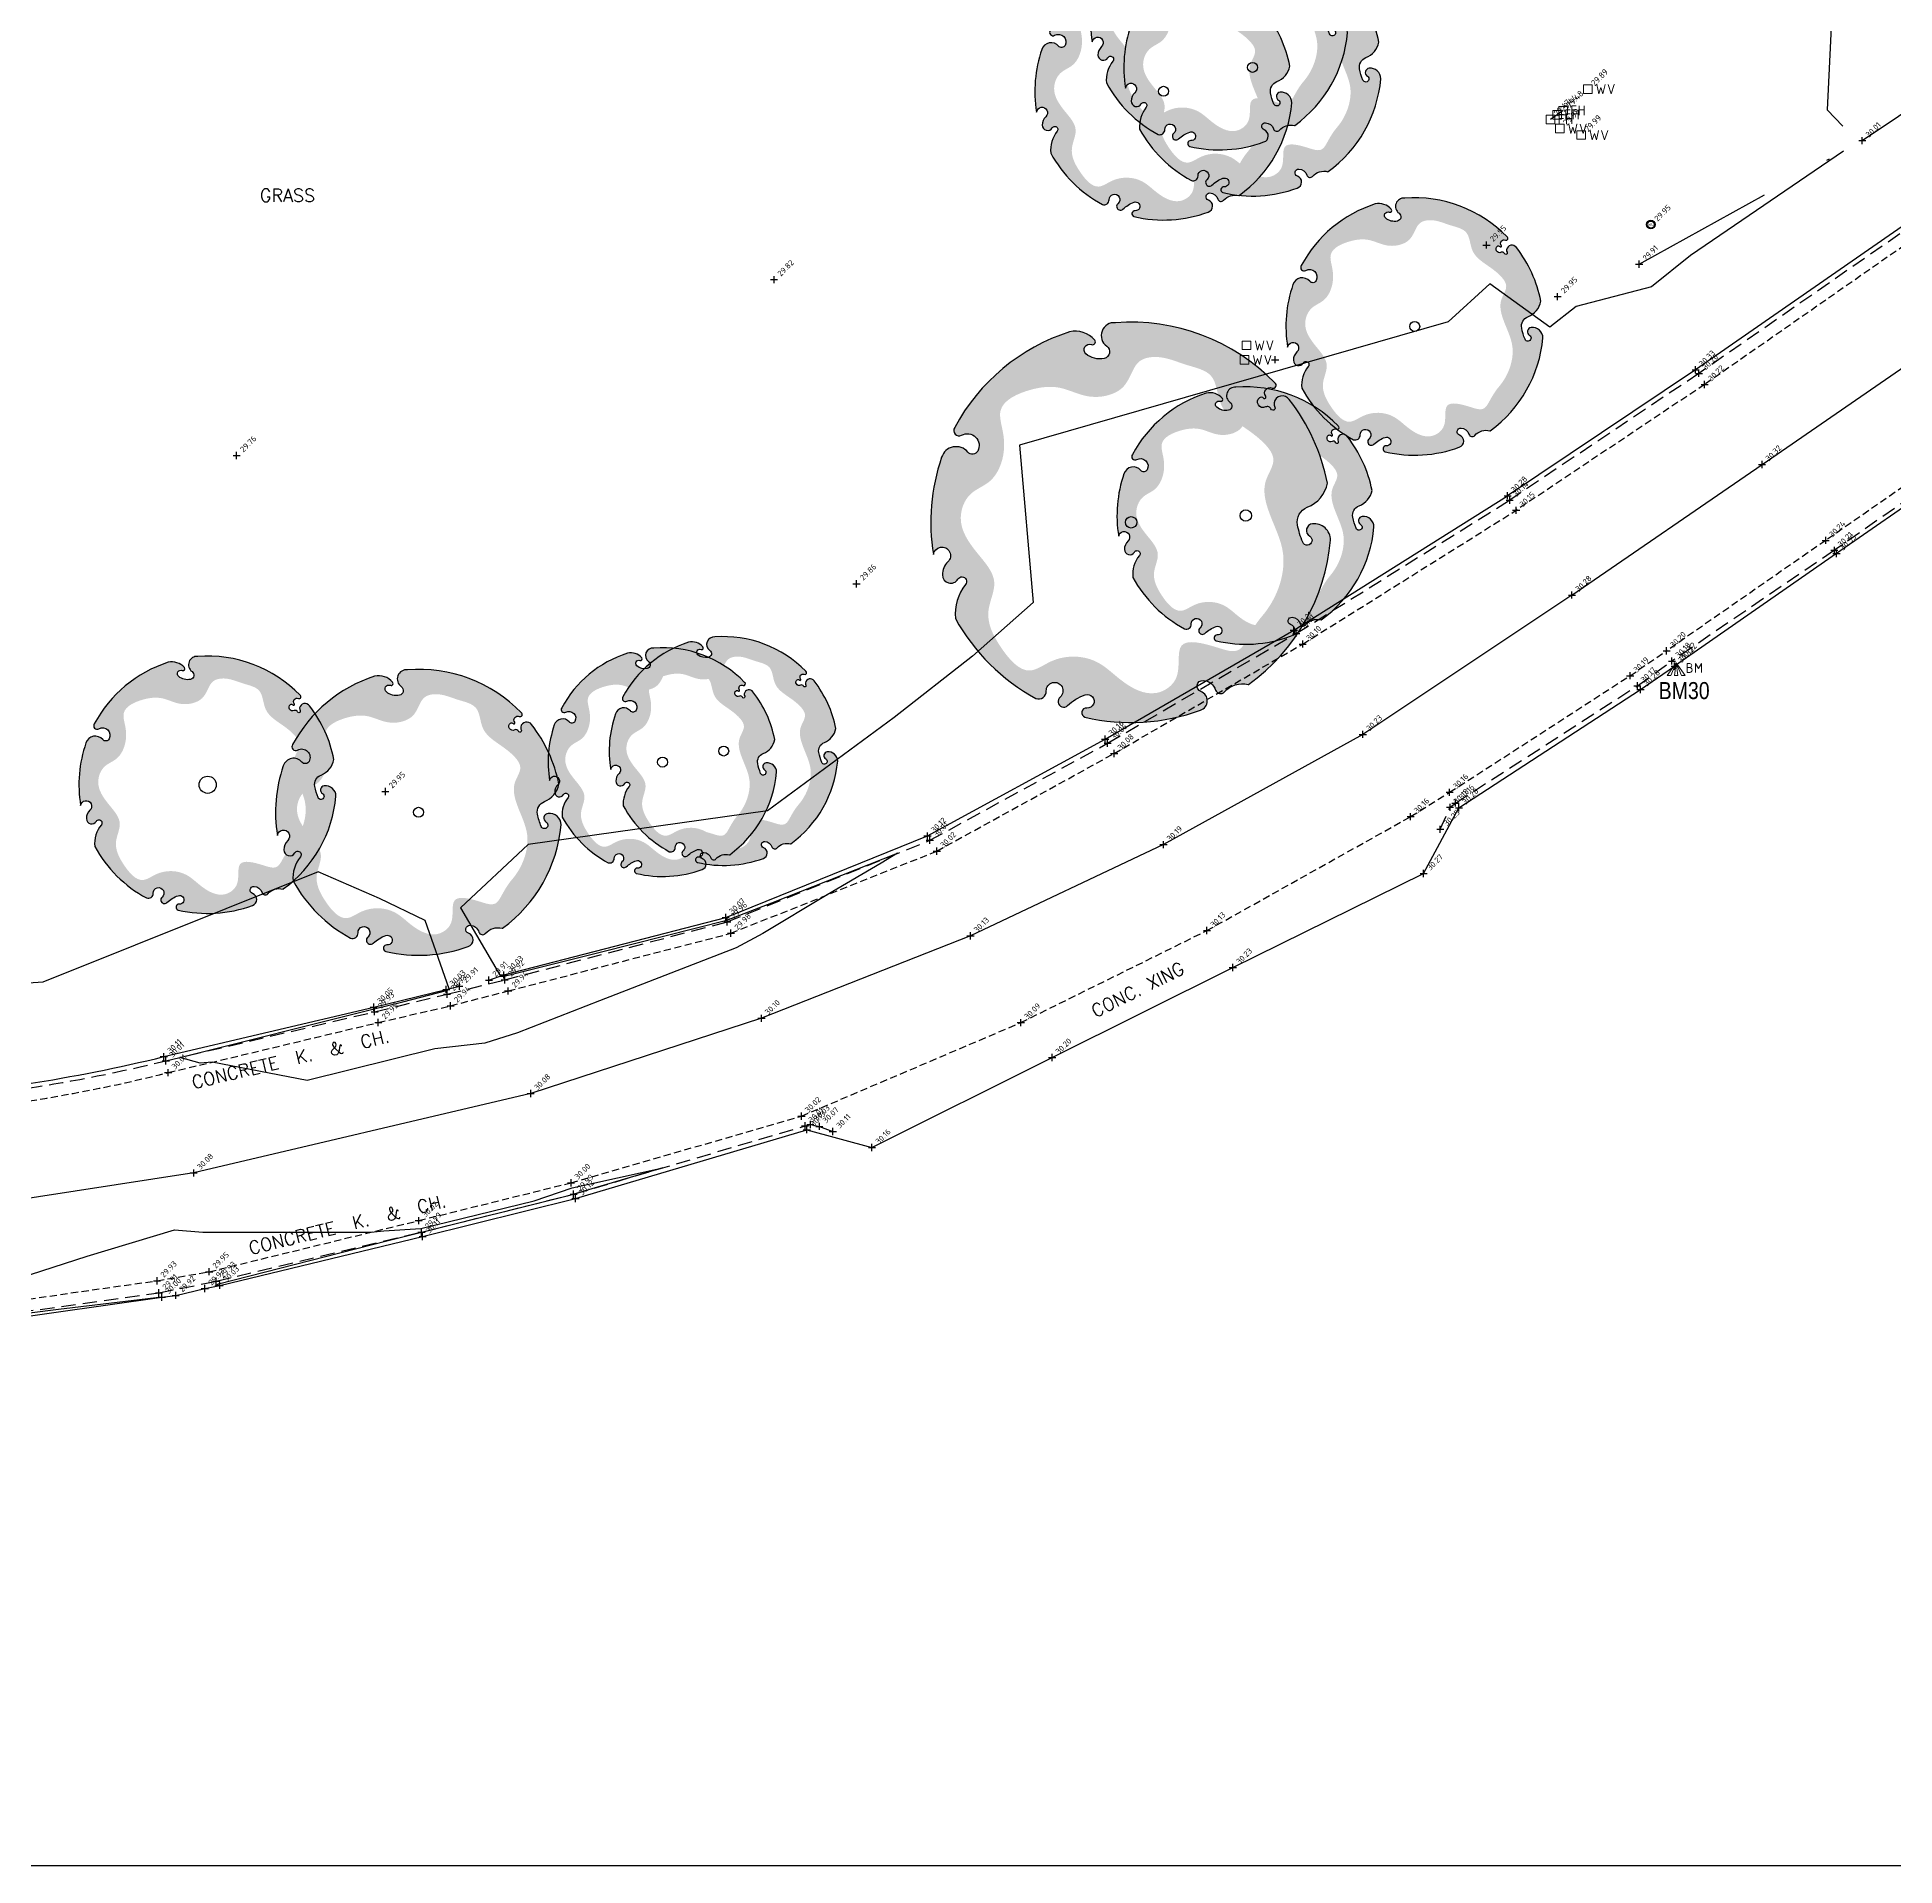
# Model space of a CAD drawing. Header units: metres. Extents: x 246075 to 247503, y 7418632 to 7419642.
# Drawn here: x 246495.2 to 246560.2, y 7418655.8 to 7418719.7 of the extents above; entities that cross this region are included whole.
import ezdxf
from ezdxf.enums import TextEntityAlignment as Align

# ---------------------------------------------------------------- set-up
doc = ezdxf.new("R2010")
doc.units = ezdxf.units.M
for name, pattern in [('DASHDOT', [10, 5, -2.5, 0, -2.5]), ('DASHED', [0.75, 0.5, -0.25]), ('HIDDEN', [0.375, 0.25, -0.125])]:
    doc.linetypes.add(name, pattern=pattern)
for name, color, linetype in [('-TEXT', 7, 'Continuous'), ('017_NAIL-L', 8, 'Continuous'), ('103_TOE_OF_BATTER', 37, 'DASHDOT'), ('103_TOE_OF_BATTER-L', 37, 'DASHDOT'), ('103_TOE_OF_BATTER-S', 37, 'DASHDOT'), ('104_EXISTING_SURFACE-L', 35, 'Continuous'), ('104_EXISTING_SURFACE-S', 35, 'Continuous'), ('201_SINGLE_TREE-H', 63, 'Continuous'), ('201_SINGLE_TREE-S', 96, 'Continuous'), ('408_BACK_OF_KERB', 10, 'Continuous'), ('408_BACK_OF_KERB-L', 10, 'Continuous'), ('408_BACK_OF_KERB-S', 10, 'Continuous'), ('418_LANE_LINE_SOLID', 53, 'Continuous'), ('418_LANE_LINE_SOLID-L', 53, 'Continuous'), ('418_LANE_LINE_SOLID-S', 53, 'Continuous'), ('EX-BENCHMARK', 7, 'Continuous'), ('EX-BENCHMARK_(SLS)', 8, 'Continuous'), ('EX-COVER', 7, 'Continuous'), ('EX-FEATURE', 7, 'Continuous'), ('EX-TITLEBLOCK', 7, 'Continuous'), ('Surface_Contours_Major', 4, 'Continuous')]:
    doc.layers.add(name, color=color, linetype=linetype)
for name, color, linetype, true_color in [('406_LIP_OF_KERB', 7, 'HIDDEN', 0xff4100), ('406_LIP_OF_KERB-L', 7, 'HIDDEN', 0xff4100), ('406_LIP_OF_KERB-S', 7, 'HIDDEN', 0xff4100), ('407_INVERT_OF_KERB', 7, 'DASHED', 0xff4100), ('407_INVERT_OF_KERB-L', 7, 'DASHED', 0xff4100), ('407_INVERT_OF_KERB-S', 7, 'DASHED', 0xff4100), ('751_WATER_STOP_VALVE-L', 7, 'Continuous', 0x0041ff), ('753_FIRE_HYDRANT', 7, 'Continuous', 0xb30000), ('753_FIRE_HYDRANT-L', 7, 'Continuous', 0xb30000), ('755_WATER_UNCLASS', 7, 'Continuous', 0x0041ff), ('755_WATER_UNCLASS-L', 7, 'Continuous', 0x0041ff), ('755_WATER_UNCLASS-S', 7, 'Continuous', 0x0041ff), ('762_UNCLASSIFIED_PIT-S', 7, 'Continuous', 0xff64ac), ('EX-FIRE_HYDRANT_(SLS)', 7, 'Continuous', 0xb30000), ('EX-WATER_VALVE_(SLS)', 7, 'Continuous', 0x0041ff)]:
    doc.layers.add(name, color=color, linetype=linetype, true_color=true_color)
doc.styles.add('BOLD', font='ARIALN.TTF')
doc.styles.add('ISO', font='iso.shx')
doc.styles.add('ISO2.5', font='isocp.shx', dxfattribs={"height": 2.5})
doc.styles.get("Standard").update_dxf_attribs({"font": 'SIMPLEX.shx'})

# ---------------------------------------------------------------- blocks, each defined once
blk = doc.blocks.new('CROSS')
at = {"color": 0, "linetype": 'Continuous'}
for p, q in [((-0.5, 0), (0.5, 0)), ((0, -0.5), (0, 0.5))]:
    blk.add_line(p, q, dxfattribs=at)
blk = doc.blocks.new('BM')
at = {"color": 0, "linetype": 'Continuous', "lineweight": 13}
for p, q in [((0, 0), (-0.31, -0.437)), ((-0.186, -0.437), (0, 0)), ((0, 0), (-0.062, -0.437)), ((0, 0), (0.186, -0.437)), ((0.31, -0.437), (0, 0)), ((0, 0), (0.062, -0.437)), ((-0.31, -0.437), (-0.186, -0.437)), ((-0.062, -0.437), (0.062, -0.437)), ((0.186, -0.437), (0.31, -0.437)), ((0.472, -0.017), (0.383, -0.017)), ((0.383, -0.017), (0.383, -0.339)), ((0.472, -0.161), (0.383, -0.161)), ((0.383, -0.161), (0.389, -0.161)), ((0.383, -0.339), (0.472, -0.339)), ((0.383, -0.339), (0.389, -0.339)), ((0.522, -0.039), (0.472, -0.017)), ((0.472, -0.161), (0.522, -0.139)), ((0.516, -0.172), (0.472, -0.161)), ((0.472, -0.339), (0.516, -0.327)), ((0.549, -0.206), (0.516, -0.172)), ((0.516, -0.327), (0.549, -0.294)), ((0.544, -0.089), (0.522, -0.039)), ((0.522, -0.139), (0.544, -0.089)), ((0.56, -0.25), (0.549, -0.206)), ((0.549, -0.294), (0.56, -0.25)), ((0.671, -0.339), (0.671, -0.017)), ((0.671, -0.017), (0.776, -0.194)), ((0.776, -0.194), (0.887, -0.017)), ((0.887, -0.017), (0.887, -0.339))]:
    blk.add_line(p, q, dxfattribs=at)
blk = doc.blocks.new('201T')
at = {"layer": '201_SINGLE_TREE-S'}
blk.add_circle((0, 0), 0.5, dxfattribs=at)
blk = doc.blocks.new('201C')
at = {"layer": '201_SINGLE_TREE-H', "transparency": 33554534}
h = blk.add_hatch(color=256, dxfattribs=at)
h.paths.add_polyline_path([(-0.3717, -0.3344, 0.222926), (0.0196, -0.4996, 0.770799), (0.0439, -0.4417, -0.650302), (0.0511, -0.4116, -0.234737), (0.0964, -0.4247, -0.847312), (0.0816, -0.4475, 0.78443), (0.0732, -0.4583, 0.276934), (0.1352, -0.4813, 0.193599), (0.4309, -0.2536, 0.800435), (0.4144, -0.2337, -0.75216), (0.3757, -0.1925, -0.528914), (0.4006, -0.1909, 0.594112), (0.4663, -0.1804, 0.123805), (0.4962, 0.0616, -1.41759), (0.4607, 0.0811, 0.206906), (0.4758, 0.1133, 0.759729), (0.4374, 0.1252, -1.073307), (0.4187, 0.1392, 0.194379), (0.4474, 0.2231, 0.144612), (0.2544, 0.4304, 0.53339), (0.2277, 0.4128, -1.592592), (0.1939, 0.4293, 1.030038), (0.1758, 0.4513, -0.10361), (0.1314, 0.4262, -1.238487), (0.1282, 0.4593, 0.884725), (0.1336, 0.4818, 0.147549), (-0.1551, 0.4753, 0.71725), (-0.1579, 0.4291, -0.864032), (-0.1646, 0.4015, -0.310704), (-0.1946, 0.4266, 0.58143), (-0.2167, 0.4321, -0.281558), (-0.2766, 0.4162), (-0.2775, 0.4159, 0.217121), (-0.4959, 0.0634), (-0.4959, 0.0634, 0.440011), (-0.4522, 0.021, 0.723973), (-0.4442, 0.0516, -1.384648), (-0.4262, 0.0659, -0.051107), (-0.4149, 0.0223, -0.361502), (-0.441, -0.0208, 0.256822), (-0.4937, -0.0791, 0.116166), (-0.4065, -0.2911, 0.67803), (-0.3682, -0.2843, 0.170035), (-0.3696, -0.274, -1.054701), (-0.3596, -0.2696, 0.431903), (-0.3468, -0.2749, -0.910728), (-0.3329, -0.2993, -0.42046), (-0.3418, -0.2976, 1.007885), (-0.3479, -0.3018, -0.766634), (-0.3646, -0.3216, 0.938602), (-0.3717, -0.3344)])
edge = h.paths.add_edge_path(flags=16)
edge.add_spline(control_points=[(-0.3177, 0.2468), (-0.303, 0.2628), (-0.2856, 0.2893), (-0.256, 0.3411), (-0.1928, 0.3155), (-0.0921, 0.286), (-0.1162, 0.3941), (-0.0359, 0.4462), (0.0392, 0.3985), (0.1028, 0.3299), (0.1957, 0.3214), (0.2784, 0.3804), (0.3442, 0.2961), (0.3785, 0.2147), (0.3303, 0.1307), (0.3915, 0.0592), (0.4378, -0.0139), (0.4055, -0.0919), (0.3459, -0.1091), (0.3102, -0.1666), (0.3057, -0.2282), (0.3286, -0.3091), (0.2408, -0.3447), (0.1647, -0.3496), (0.103, -0.3142), (0.0463, -0.3153), (0.0047, -0.3356), (-0.0139, -0.3682), (-0.0327, -0.4069), (-0.0927, -0.4151), (-0.1463, -0.3868), (-0.23, -0.3665), (-0.2245, -0.2773), (-0.2864, -0.2294), (-0.3344, -0.1941), (-0.3737, -0.1409), (-0.3276, -0.0866), (-0.344, -0.0009), (-0.3866, 0.0828), (-0.3665, 0.1796), (-0.3359, 0.2271), (-0.3177, 0.2468)], knot_values=[0, 0, 0, 0, 0.064972, 0.101243, 0.15652, 0.245586, 0.324463, 0.387907, 0.486094, 0.554514, 0.671826, 0.728629, 0.823661, 0.919885, 0.989953, 1.075257, 1.171704, 1.23593, 1.293575, 1.346478, 1.426142, 1.479146, 1.570817, 1.644481, 1.712561, 1.774901, 1.807, 1.846291, 1.885582, 1.928182, 2.007036, 2.074591, 2.151638, 2.226455, 2.293426, 2.340744, 2.397548, 2.47317, 2.587294, 2.673595, 2.754259, 2.754259, 2.754259, 2.754259], degree=3, periodic=0)
at = {"layer": '201_SINGLE_TREE-S'}
blk.add_lwpolyline([(-0.3717, -0.3344, 0.222926), (0.0196, -0.4996, 0.770799), (0.0439, -0.4417, -0.650302), (0.0511, -0.4116, -0.234737), (0.0964, -0.4247, -0.847312), (0.0816, -0.4475, 0.78443), (0.0732, -0.4583, 0.276934), (0.1352, -0.4813, 0.193599), (0.4309, -0.2536, 0.800435), (0.4144, -0.2337, -0.75216), (0.3757, -0.1925, -0.528914), (0.4006, -0.1909, 0.594112), (0.4663, -0.1804, 0.123805), (0.4962, 0.0616, -1.41759), (0.4607, 0.0811, 0.206906), (0.4758, 0.1133, 0.759729), (0.4374, 0.1252, -1.073307), (0.4187, 0.1392, 0.194379), (0.4474, 0.2231, 0.144612), (0.2544, 0.4304, 0.53339), (0.2277, 0.4128, -1.592592), (0.1939, 0.4293, 1.030038), (0.1758, 0.4513, -0.10361), (0.1314, 0.4262, -1.238487), (0.1282, 0.4593, 0.884725), (0.1336, 0.4818, 0.147549), (-0.1551, 0.4753, 0.71725), (-0.1579, 0.4291, -0.864032), (-0.1646, 0.4015, -0.310704), (-0.1946, 0.4266, 0.58143), (-0.2167, 0.4321, -0.281558), (-0.2766, 0.4162), (-0.2775, 0.4159, 0.217121), (-0.4959, 0.0634), (-0.4959, 0.0634, 0.440011), (-0.4522, 0.021, 0.723973), (-0.4442, 0.0516, -1.384648), (-0.4262, 0.0659, -0.051107), (-0.4149, 0.0223, -0.361502), (-0.441, -0.0208, 0.256822), (-0.4937, -0.0791, 0.116166), (-0.4065, -0.2911, 0.67803), (-0.3682, -0.2843, 0.170035), (-0.3696, -0.274, -1.054701), (-0.3596, -0.2696, 0.431903), (-0.3468, -0.2749, -0.910728), (-0.3329, -0.2993, -0.42046), (-0.3418, -0.2976, 1.007885), (-0.3479, -0.3018, -0.766634), (-0.3646, -0.3216, 0.938602), (-0.3717, -0.3344)], format="xyb", dxfattribs=at)
blk = doc.blocks.new('WV')
at = {"color": 0, "linetype": 'Continuous', "lineweight": 13}
for p, q in [((-0.15, -0.15), (-0.15, 0.15)), ((-0.15, 0.15), (0.15, 0.15)), ((0.15, 0.15), (0.15, -0.15)), ((0.313, 0.154), (0.385, -0.167)), ((0.385, -0.167), (0.457, 0.049)), ((0.457, 0.049), (0.529, -0.167)), ((0.529, -0.167), (0.601, 0.154)), ((0.601, 0.154), (0.607, 0.154)), ((0.707, 0.154), (0.817, -0.167)), ((0.817, -0.167), (0.923, 0.154)), ((0.923, 0.154), (0.928, 0.154)), ((0.15, -0.15), (-0.15, -0.15))]:
    blk.add_line(p, q, dxfattribs=at)
blk = doc.blocks.new('FHS')
at = {"color": 0, "linetype": 'Continuous', "lineweight": 13}
for p, q in [((-0.15, -0.15), (-0.15, 0.15)), ((-0.15, 0.15), (0.15, 0.15)), ((0.15, 0.15), (0.15, -0.15)), ((0.308, -0.154), (0.308, 0.173)), ((0.308, 0.173), (0.452, 0.173)), ((0.308, 0.029), (0.452, 0.029)), ((0.452, 0.173), (0.458, 0.173)), ((0.452, 0.029), (0.458, 0.029)), ((0.557, -0.154), (0.557, 0.173)), ((0.557, 0.173), (0.563, 0.173)), ((0.557, 0.029), (0.74, 0.029)), ((0.74, 0.173), (0.74, -0.154)), ((0.15, -0.15), (-0.15, -0.15))]:
    blk.add_line(p, q, dxfattribs=at)
blk = doc.blocks.new('755')
at = {"layer": '755_WATER_UNCLASS', "color": 0}
for radius in [0.597, 0.499]:
    blk.add_circle((0, 0), radius, dxfattribs=at)
at = {"layer": '755_WATER_UNCLASS', "color": 0, "style": 'ISO'}
blk.add_text('WU', height=0.4, dxfattribs=at).set_placement((0, 0), align=Align.MIDDLE_CENTER)
blk = doc.blocks.new('A1-TITLE-SC')
at = {"layer": 'EX-TITLEBLOCK', "color": 2, "flags": 128}
blk.add_lwpolyline([(28, 14), (28, 580), (828, 580), (828, 14)], close=True, dxfattribs=at)
blk = doc.blocks.new('G')
at = {"layer": '-TEXT'}
blk.add_text('GRASS', height=0.45, dxfattribs=at).set_placement((0.021, -0.235), align=Align.CENTER)
blk = doc.blocks.new('CK')
at = {"layer": '-TEXT'}
blk.add_text('CONCRETE  K.  &  CH.', height=0.45, dxfattribs=at).set_placement((-0.032, -0.236), align=Align.CENTER)
blk = doc.blocks.new('CX1')
at = {"layer": '-TEXT'}
blk.add_text('CONC. XING', height=0.45, dxfattribs=at).set_placement((-0.103, -0.241), align=Align.CENTER)

msp = doc.modelspace()

# ---------------------------------------------------------------- linework, layer by layer
at = {"layer": '103_TOE_OF_BATTER'}
msp.add_lwpolyline([(246551.232, 7418711.778), (246559.03, 7418716.094), (246567.908, 7418722.08), (246576.661, 7418728.452), (246585.422, 7418734.498), (246593.946, 7418740.59), (246597.434, 7418742.946), (246601.287, 7418745.471), (246607.841, 7418750.535), (246615.992, 7418756.199), (246625.601, 7418763.246), (246634.223, 7418769.149), (246642.945, 7418775.443), (246651.209, 7418781.527), (246661.762, 7418788.969), (246662.068, 7418789.398), (246662.464, 7418789.66), (246670.725, 7418795.494), (246679.955, 7418801.462), (246688.91, 7418807.373)], dxfattribs=at)
at = {"layer": '406_LIP_OF_KERB'}
for p, q in [((246561.135, 7418712.877), (246553.521, 7418707.57)), ((246553.521, 7418707.57), (246546.933, 7418703.169)), ((246565.416, 7418707.432), (246557.752, 7418702.118)), ((246539.474, 7418698.494), (246546.933, 7418703.169)), ((246557.752, 7418702.118), (246552.19, 7418698.256)), ((246532.884, 7418694.668), (246539.474, 7418698.494)), ((246550.915, 7418697.387), (246552.19, 7418698.256)), ((246544.609, 7418693.311), (246550.915, 7418697.387)), ((246526.686, 7418691.254), (246532.884, 7418694.668)), ((246543.244, 7418692.46), (246544.609, 7418693.311)), ((246536.127, 7418688.476), (246543.244, 7418692.46)), ((246519.493, 7418688.383), (246526.686, 7418691.254)), ((246511.705, 7418686.366), (246519.493, 7418688.383)), ((246529.623, 7418685.259), (246536.127, 7418688.476)), ((246509.695, 7418685.846), (246511.705, 7418686.366)), ((246507.167, 7418685.261), (246509.695, 7418685.846)), ((246499.825, 7418683.509), (246507.167, 7418685.261)), ((246521.958, 7418681.989), (246529.623, 7418685.259)), ((246513.904, 7418679.658), (246521.958, 7418681.989)), ((246508.579, 7418678.336), (246513.904, 7418679.658)), ((246501.254, 7418676.548), (246508.579, 7418678.336)), ((246499.434, 7418676.232), (246501.254, 7418676.548)), ((246493.086, 7418675.329), (246499.434, 7418676.232))]:
    msp.add_line(p, q, dxfattribs=at)
msp.add_lwpolyline([(246458.202, 7418715.096, 0.007563), (246458.079, 7418714.452, 0.026149), (246458.056, 7418714.264, 0.023291), (246458.01, 7418712.223, 0.018139), (246458.168, 7418709.607, 0.022468), (246458.6, 7418706.578, 0.020865), (246459.345, 7418703.369, 0.024), (246460.377, 7418700.235, 0.017434), (246462.148, 7418696.053, 0.020372), (246463.341, 7418693.742, 0.022775), (246464.583, 7418691.773, 0.061839), (246466.471, 7418689.67, 0.041509), (246469.861, 7418687.186, 0.03081), (246473.468, 7418685.271, 0.033864), (246476.948, 7418683.967, 0.022049), (246481.113, 7418682.917, 0.026898), (246484.596, 7418682.394, 0.019738), (246486.395, 7418682.293, 0.006352), (246491.993, 7418682.273, 0.036858), (246494.983, 7418682.521, 0.02235), (246499.825, 7418683.509)], format="xyb", dxfattribs=at)
at = {"layer": '407_INVERT_OF_KERB'}
for p, q in [((246560.959, 7418713.261), (246553.32, 7418707.957)), ((246553.32, 7418707.957), (246546.708, 7418703.525)), ((246565.697, 7418707.096), (246558.053, 7418701.772)), ((246539.248, 7418698.867), (246546.708, 7418703.525)), ((246558.053, 7418701.772), (246552.378, 7418697.898)), ((246532.657, 7418695.028), (246539.248, 7418698.867)), ((246551.169, 7418697.036), (246552.378, 7418697.898)), ((246544.815, 7418692.935), (246551.169, 7418697.036)), ((246526.443, 7418691.632), (246532.657, 7418695.028)), ((246544.282, 7418692.018), (246544.622, 7418692.785)), ((246544.622, 7418692.785), (246544.815, 7418692.935)), ((246519.365, 7418688.781), (246526.443, 7418691.632)), ((246511.584, 7418686.754), (246519.365, 7418688.781)), ((246507.04, 7418685.638), (246509.569, 7418686.25)), ((246509.569, 7418686.25), (246511.584, 7418686.754)), ((246499.741, 7418683.923), (246507.04, 7418685.638)), ((246513.994, 7418679.26), (246522.08, 7418681.647)), ((246522.08, 7418681.647), (246522.268, 7418681.698)), ((246522.268, 7418681.698), (246522.581, 7418681.629)), ((246522.581, 7418681.629), (246523.054, 7418681.449)), ((246508.678, 7418677.932), (246513.994, 7418679.26)), ((246501.502, 7418676.218), (246508.678, 7418677.932)), ((246493.124, 7418674.923), (246499.503, 7418675.809)), ((246499.503, 7418675.809), (246501.502, 7418676.218))]:
    msp.add_line(p, q, dxfattribs=at)
msp.add_lwpolyline([(246458.578, 7418715.015, 0.008704), (246458.446, 7418714.386, 0.031806), (246458.424, 7418714.211, 0.025672), (246458.403, 7418712.355, 0.017567), (246458.607, 7418709.651, 0.018849), (246459.081, 7418706.474, 0.019695), (246459.767, 7418703.478, 0.024941), (246460.744, 7418700.476, 0.017115), (246462.528, 7418696.238, 0.020244), (246463.701, 7418693.948, 0.022774), (246464.914, 7418692.01, 0.062749), (246466.762, 7418689.945, 0.042519), (246470.059, 7418687.54, 0.030863), (246473.585, 7418685.688, 0.032918), (246477.085, 7418684.386, 0.02148), (246481.279, 7418683.327, 0.027467), (246484.626, 7418682.823, 0.020096), (246486.351, 7418682.729, 0.006213), (246491.937, 7418682.719, 0.03562), (246494.924, 7418682.964, 0.021718), (246499.741, 7418683.923)], format="xyb", dxfattribs=at)
at = {"layer": '408_BACK_OF_KERB'}
for p, q in [((246560.846, 7418713.381), (246553.204, 7418708.087)), ((246553.204, 7418708.087), (246546.634, 7418703.679)), ((246565.809, 7418706.988), (246558.13, 7418701.659)), ((246539.165, 7418698.984), (246546.634, 7418703.679)), ((246558.13, 7418701.659), (246552.472, 7418697.719)), ((246532.569, 7418695.169), (246539.165, 7418698.984)), ((246551.277, 7418696.906), (246552.472, 7418697.719)), ((246544.934, 7418692.769), (246551.277, 7418696.906)), ((246526.363, 7418691.783), (246532.569, 7418695.169)), ((246543.699, 7418690.469), (246544.934, 7418692.769)), ((246519.309, 7418688.938), (246526.363, 7418691.783)), ((246537.03, 7418687.184), (246543.699, 7418690.469)), ((246511.558, 7418686.923), (246519.309, 7418688.938)), ((246511.036, 7418686.744), (246511.558, 7418686.923)), ((246530.717, 7418684.037), (246537.03, 7418687.184)), ((246507.007, 7418685.8), (246509.543, 7418686.419)), ((246509.543, 7418686.419), (246510.001, 7418686.534)), ((246499.674, 7418684.069), (246507.007, 7418685.8)), ((246524.42, 7418680.891), (246530.717, 7418684.037)), ((246514.058, 7418679.107), (246522.146, 7418681.512)), ((246522.146, 7418681.512), (246524.42, 7418680.891)), ((246508.715, 7418677.776), (246514.058, 7418679.107)), ((246501.626, 7418676.069), (246508.715, 7418677.776)), ((246500.086, 7418675.722), (246501.107, 7418675.961)), ((246501.107, 7418675.961), (246501.626, 7418676.069)), ((246493.129, 7418674.746), (246499.602, 7418675.655)), ((246499.602, 7418675.655), (246500.086, 7418675.722))]:
    msp.add_line(p, q, dxfattribs=at)
msp.add_lwpolyline([(246458.588, 7418714.186, 0.016237), (246458.596, 7418711.217, 0.031377), (246458.746, 7418709.686, 0.007488), (246459.534, 7418705.24, 0.019281), (246459.933, 7418703.531, 0.023916), (246460.959, 7418700.384, 0.017867), (246462.68, 7418696.303, 0.021185), (246463.829, 7418694.08, 0.022952), (246465.066, 7418692.13, 0.060619), (246466.925, 7418690.062, 0.042116), (246470.146, 7418687.697, 0.031509), (246473.624, 7418685.859, 0.03316), (246477.128, 7418684.553, 0.021399), (246481.283, 7418683.502, 0.02711), (246484.629, 7418682.994, 0.020049), (246486.363, 7418682.896, 0.006259), (246491.922, 7418682.875, 0.036036), (246494.884, 7418683.115, 0.021912), (246499.674, 7418684.069)], format="xyb", dxfattribs=at)
at = {"layer": '418_LANE_LINE_SOLID'}
for p, q in [((246555.525, 7418704.77), (246562.672, 7418709.703)), ((246548.884, 7418700.206), (246555.525, 7418704.77)), ((246548.884, 7418700.206), (246541.575, 7418695.335)), ((246541.575, 7418695.335), (246534.608, 7418691.482)), ((246534.608, 7418691.482), (246527.861, 7418688.292)), ((246527.861, 7418688.292), (246520.557, 7418685.409)), ((246520.557, 7418685.409), (246512.495, 7418682.78)), ((246512.495, 7418682.78), (246500.715, 7418680)), ((246500.715, 7418680), (246492.396, 7418678.72))]:
    msp.add_line(p, q, dxfattribs=at)
at = {"layer": '753_FIRE_HYDRANT'}
for p, q in [((246548.365, 7418716.998), (246548.133, 7418716.837)), ((246548.575, 7418717.143), (246548.365, 7418716.998))]:
    msp.add_line(p, q, dxfattribs=at)
at = {"layer": 'Surface_Contours_Major', "elevation": 30}
for points in [[(246584.386, 7418809.802), (246584.475, 7418797.952), (246583.608, 7418793.406), (246585.799, 7418781.764), (246586, 7418773.964), (246585.38, 7418771.523), (246578.529, 7418763.53), (246578.416, 7418763.348), (246578.239, 7418762.761), (246574.908, 7418752.376), (246573.874, 7418750.202), (246572.87, 7418747.737), (246579.987, 7418743.148), (246581.456, 7418741.778), (246581.859, 7418741.304), (246582.403, 7418740.78), (246582.537, 7418738.79), (246580.503, 7418740.358), (246569.521, 7418742.05), (246565.377, 7418733.939), (246564.036, 7418726.196), (246558.028, 7418721.764), (246557.801, 7418717.169), (246558.353, 7418716.601)], [(246558.371, 7418715.729), (246553.022, 7418712.077), (246551.658, 7418710.983), (246549.034, 7418710.296), (246548.113, 7418709.57), (246546.009, 7418711.088), (246544.553, 7418709.761), (246529.576, 7418705.452), (246530.058, 7418699.948), (246527.933, 7418698.068), (246525.195, 7418695.93), (246520.769, 7418692.664), (246512.408, 7418691.491), (246510.044, 7418689.27), (246511.436, 7418686.882), (246511.566, 7418686.88), (246514.966, 7418687.735), (246519.346, 7418688.837), (246520.916, 7418689.447), (246525.318, 7418691.179), (246524.74, 7418690.836), (246522.852, 7418689.724), (246520.608, 7418688.371), (246519.675, 7418687.876), (246514.892, 7418686.022), (246512.03, 7418684.897), (246510.889, 7418684.54), (246509.14, 7418684.343), (246504.684, 7418683.237), (246501.361, 7418683.876), (246500.939, 7418683.838), (246500.236, 7418684.04), (246507.021, 7418685.734), (246508.023, 7418685.979), (246509.55, 7418686.376), (246509.642, 7418686.444), (246508.804, 7418688.827), (246507.214, 7418689.603), (246505.069, 7418690.527), (246495.449, 7418686.669), (246491.579, 7418686.406)], [(246499.609, 7418675.657), (246499.602, 7418675.658), (246495.987, 7418675.223), (246493.126, 7418674.861), (246486.628, 7418674.045), (246487.677, 7418674.325), (246490.544, 7418674.996), (246492.538, 7418675.764), (246492.991, 7418675.8), (246496.991, 7418677.096), (246500.04, 7418678.014), (246501.039, 7418677.931), (246506.901, 7418677.927), (246507.361, 7418677.972), (246508.648, 7418678.06), (246512.619, 7418679.026), (246513.945, 7418679.477), (246517.111, 7418680.181), (246513.997, 7418679.254), (246513.762, 7418679.195), (246508.681, 7418677.924), (246507.471, 7418677.614), (246501.587, 7418676.117), (246501.455, 7418676.034)]]:
    msp.add_lwpolyline(points, dxfattribs=at)

# ---------------------------------------------------------------- block references
at = {"layer": '-TEXT'}
msp.add_blockref('G', (246503.972, 7418714.192), dxfattribs=at)
for p, rotation in [((246504.127, 7418683.998), 13.42411850510042), ((246506.114, 7418678.218), 13.71703971043754)]:
    msp.add_blockref('CK', p, dxfattribs=dict(at, rotation=rotation))
at = {"layer": '103_TOE_OF_BATTER-S', "xscale": 0.25, "yscale": 0.25, "zscale": 0.25}
for p in [(246559.03, 7418716.094), (246551.232, 7418711.778), (246548.381, 7418710.64)]:
    msp.add_blockref('CROSS', p, dxfattribs=at)
at = {"layer": '104_EXISTING_SURFACE-S', "xscale": 0.25, "yscale": 0.25, "zscale": 0.25}
for p in [(246545.894, 7418712.444), (246520.999, 7418711.236), (246502.217, 7418705.088), (246523.877, 7418700.601), (246507.416, 7418693.337)]:
    msp.add_blockref('CROSS', p, dxfattribs=at)
at = {"layer": '201_SINGLE_TREE-S', "rotation": 182.2}
for name, p, xscale, yscale, zscale in [('201C', (246536.559, 7418720.272), 9, 9, 9), ('201C', (246537.722, 7418718.657), 9, 9, 9), ('201C', (246534.612, 7418717.819), 9, 9, 9), ('201T', (246537.722, 7418718.657), 0.35, 0.35, 0.35), ('201T', (246534.612, 7418717.819), 0.35, 0.35, 0.35), ('201C', (246543.387, 7418709.598), 9, 9, 9), ('201C', (246533.475, 7418702.75), 14, 14, 14), ('201T', (246543.387, 7418709.598), 0.35, 0.35, 0.35), ('201C', (246537.483, 7418702.986), 9, 9, 9), ('201T', (246537.483, 7418702.986), 0.4, 0.4, 0.4), ('201T', (246533.475, 7418702.75), 0.4, 0.4, 0.4), ('201C', (246517.102, 7418694.367), 8, 8, 8), ('201C', (246519.238, 7418694.753), 8, 8, 8), ('201C', (246501.206, 7418693.574), 9, 9, 9), ('201C', (246508.576, 7418692.611), 10, 10, 10), ('201T', (246519.238, 7418694.753), 0.35, 0.35, 0.35), ('201T', (246517.102, 7418694.367), 0.35, 0.35, 0.35), ('201T', (246501.206, 7418693.574), 0.6, 0.6, 0.6), ('201T', (246508.576, 7418692.611), 0.35, 0.35, 0.35)]:
    msp.add_blockref(name, p, dxfattribs=dict(at, xscale=xscale, yscale=yscale, zscale=zscale))
at = {"layer": '406_LIP_OF_KERB-S', "xscale": 0.25, "yscale": 0.25, "zscale": 0.25}
for p in [(246553.521, 7418707.57), (246546.933, 7418703.169), (246557.752, 7418702.118), (246539.474, 7418698.494), (246552.19, 7418698.256), (246550.915, 7418697.387), (246532.884, 7418694.668), (246544.609, 7418693.311), (246543.244, 7418692.46), (246526.686, 7418691.254), (246519.493, 7418688.383), (246536.127, 7418688.476), (246511.705, 7418686.366), (246509.695, 7418685.846), (246507.167, 7418685.261), (246529.623, 7418685.259), (246499.825, 7418683.509), (246521.958, 7418681.989), (246513.904, 7418679.658), (246508.579, 7418678.336), (246501.254, 7418676.548), (246499.434, 7418676.232)]:
    msp.add_blockref('CROSS', p, dxfattribs=at)
at = {"layer": '407_INVERT_OF_KERB-S', "xscale": 0.25, "yscale": 0.25, "zscale": 0.25}
for p in [(246553.32, 7418707.957), (246546.708, 7418703.525), (246558.053, 7418701.772), (246539.248, 7418698.867), (246552.378, 7418697.898), (246551.169, 7418697.036), (246532.657, 7418695.028), (246544.622, 7418692.785), (246544.815, 7418692.935), (246544.282, 7418692.018), (246526.443, 7418691.632), (246519.365, 7418688.781), (246511.584, 7418686.754), (246509.569, 7418686.25), (246507.04, 7418685.638), (246499.741, 7418683.923), (246522.08, 7418681.647), (246522.268, 7418681.698), (246522.581, 7418681.629), (246523.054, 7418681.449), (246513.994, 7418679.26), (246508.678, 7418677.932), (246499.503, 7418675.809), (246501.502, 7418676.218)]:
    msp.add_blockref('CROSS', p, dxfattribs=at)
at = {"layer": '408_BACK_OF_KERB-S', "xscale": 0.25, "yscale": 0.25, "zscale": 0.25}
for p in [(246553.204, 7418708.087), (246546.634, 7418703.679), (246558.13, 7418701.659), (246539.165, 7418698.984), (246552.472, 7418697.719), (246551.277, 7418696.906), (246532.569, 7418695.169), (246544.934, 7418692.769), (246526.363, 7418691.783), (246543.699, 7418690.469), (246519.309, 7418688.938), (246511.036, 7418686.744), (246511.558, 7418686.923), (246537.03, 7418687.184), (246509.543, 7418686.419), (246510.001, 7418686.534), (246507.007, 7418685.8), (246499.674, 7418684.069), (246530.717, 7418684.037), (246522.146, 7418681.512), (246524.42, 7418680.891), (246514.058, 7418679.107), (246508.715, 7418677.776), (246499.602, 7418675.655), (246500.086, 7418675.722), (246501.107, 7418675.961), (246501.626, 7418676.069)]:
    msp.add_blockref('CROSS', p, dxfattribs=at)
at = {"layer": '418_LANE_LINE_SOLID-S', "xscale": 0.25, "yscale": 0.25, "zscale": 0.25}
for p in [(246555.525, 7418704.77), (246548.884, 7418700.206), (246541.575, 7418695.335), (246534.608, 7418691.482), (246527.861, 7418688.292), (246520.557, 7418685.409), (246512.495, 7418682.78), (246500.715, 7418680)]:
    msp.add_blockref('CROSS', p, dxfattribs=at)
at = {"layer": '755_WATER_UNCLASS-S', "xscale": 0.25, "yscale": 0.25, "zscale": 0.25}
msp.add_blockref('755', (246551.642, 7418713.16), dxfattribs=at)
at = {"layer": '762_UNCLASSIFIED_PIT-S', "xscale": 0.25, "yscale": 0.25, "zscale": 0.25}
msp.add_blockref('CROSS', (246538.511, 7418708.435), dxfattribs=at)
at = {"layer": 'EX-BENCHMARK_(SLS)'}
msp.add_blockref('BM', (246552.526, 7418697.835), dxfattribs=at)
at = {"layer": 'EX-COVER', "rotation": 26.49879514869364}
msp.add_blockref('CX1', (246533.792, 7418686.472), dxfattribs=at)
at = {"layer": 'EX-FEATURE', "xscale": 1.700115417462983, "yscale": 1.700118539193977, "zscale": 1.700115272608143}
msp.add_blockref('A1-TITLE-SC', (246074.735, 7418631.973), dxfattribs=at)
at = {"layer": 'EX-FIRE_HYDRANT_(SLS)'}
for p in [(246548.133, 7418716.837), (246548.365, 7418716.998), (246548.575, 7418717.143)]:
    msp.add_blockref('FHS', p, dxfattribs=at)
at = {"layer": 'EX-WATER_VALVE_(SLS)'}
for p in [(246549.437, 7418717.898), (246548.458, 7418716.517), (246549.209, 7418716.292), (246537.509, 7418708.937), (246537.437, 7418708.43)]:
    msp.add_blockref('WV', p, dxfattribs=at)

# ---------------------------------------------------------------- texts
at = {"layer": '017_NAIL-L', "style": 'ISO2.5'}
msp.add_text('30.32', height=0.25, rotation=45, dxfattribs=at).set_placement((246552.693, 7418698.002), align=Align.MIDDLE_LEFT)
at = {"layer": '103_TOE_OF_BATTER-L', "style": 'ISO2.5'}
for s, p in [('30.01', (246559.198, 7418716.261)), ('29.91', (246551.4, 7418711.945)), ('29.95', (246548.548, 7418710.808))]:
    msp.add_text(s, height=0.2, rotation=45, dxfattribs=at).set_placement(p, align=Align.MIDDLE_LEFT)
at = {"layer": '104_EXISTING_SURFACE-L', "style": 'ISO2.5'}
for s, p in [('29.95', (246546.061, 7418712.612)), ('29.82', (246521.166, 7418711.403)), ('29.76', (246502.384, 7418705.256)), ('29.86', (246524.045, 7418700.769)), ('29.95', (246507.583, 7418693.504))]:
    msp.add_text(s, height=0.2, rotation=45, dxfattribs=at).set_placement(p, align=Align.MIDDLE_LEFT)
at = {"layer": '406_LIP_OF_KERB-L', "style": 'ISO2.5'}
for s, p in [('30.22', (246553.689, 7418707.737)), ('30.15', (246547.1, 7418703.336)), ('30.24', (246557.919, 7418702.285)), ('30.10', (246539.641, 7418698.661)), ('30.20', (246552.358, 7418698.423)), ('30.19', (246551.083, 7418697.554)), ('30.08', (246533.052, 7418694.835)), ('30.16', (246544.776, 7418693.478)), ('30.16', (246543.411, 7418692.627)), ('30.02', (246526.853, 7418691.421)), ('29.98', (246519.66, 7418688.55)), ('30.13', (246536.294, 7418688.643)), ('29.94', (246511.873, 7418686.533)), ('29.94', (246509.862, 7418686.013)), ('29.95', (246507.334, 7418685.429)), ('30.09', (246529.79, 7418685.427)), ('30.01', (246499.993, 7418683.676)), ('30.02', (246522.126, 7418682.156)), ('30.00', (246514.071, 7418679.826)), ('30.02', (246508.746, 7418678.503)), ('29.95', (246501.421, 7418676.715)), ('29.93', (246499.602, 7418676.399))]:
    msp.add_text(s, height=0.2, rotation=45, dxfattribs=at).set_placement(p, align=Align.MIDDLE_LEFT)
at = {"layer": '407_INVERT_OF_KERB-L', "style": 'ISO2.5'}
for s, p in [('30.20', (246553.487, 7418708.125)), ('30.14', (246546.875, 7418703.692)), ('30.21', (246558.22, 7418701.939)), ('30.10', (246539.415, 7418699.034)), ('30.18', (246552.545, 7418698.066)), ('30.17', (246551.337, 7418697.204)), ('30.06', (246532.825, 7418695.195)), ('30.18', (246544.79, 7418692.952)), ('30.16', (246544.982, 7418693.103)), ('30.01', (246526.611, 7418691.799)), ('30.25', (246544.449, 7418692.186)), ('29.96', (246519.532, 7418688.948)), ('29.93', (246509.736, 7418686.417)), ('29.92', (246511.751, 7418686.922)), ('29.93', (246507.208, 7418685.806)), ('30.01', (246499.908, 7418684.09)), ('30.03', (246522.435, 7418681.865)), ('30.01', (246522.248, 7418681.814)), ('30.07', (246522.748, 7418681.796)), ('30.11', (246523.221, 7418681.616)), ('29.99', (246514.161, 7418679.427)), ('29.99', (246508.846, 7418678.1)), ('29.93', (246501.669, 7418676.386)), ('29.91', (246499.67, 7418675.976))]:
    msp.add_text(s, height=0.2, rotation=45, dxfattribs=at).set_placement(p, align=Align.MIDDLE_LEFT)
at = {"layer": '408_BACK_OF_KERB-L', "style": 'ISO2.5'}
for s, p in [('30.33', (246553.372, 7418708.254)), ('30.28', (246546.801, 7418703.847)), ('30.35', (246558.297, 7418701.826)), ('30.21', (246539.332, 7418699.152)), ('30.32', (246552.639, 7418697.887)), ('30.28', (246551.444, 7418697.074)), ('30.16', (246532.737, 7418695.337)), ('30.28', (246545.101, 7418692.937)), ('30.12', (246526.53, 7418691.95)), ('30.27', (246543.866, 7418690.636)), ('30.07', (246519.476, 7418689.106)), ('30.03', (246511.726, 7418687.091)), ('30.23', (246537.197, 7418687.352)), ('30.03', (246509.711, 7418686.586)), ('29.91', (246510.168, 7418686.701)), ('29.91', (246511.203, 7418686.911)), ('30.05', (246507.174, 7418685.968)), ('30.11', (246499.841, 7418684.236)), ('30.20', (246530.884, 7418684.204)), ('30.13', (246522.314, 7418681.679)), ('30.16', (246524.587, 7418681.058)), ('30.12', (246514.226, 7418679.275)), ('30.11', (246508.882, 7418677.943)), ('29.93', (246501.275, 7418676.128)), ('30.03', (246501.793, 7418676.236)), ('30.00', (246499.77, 7418675.823)), ('29.92', (246500.253, 7418675.889))]:
    msp.add_text(s, height=0.2, rotation=45, dxfattribs=at).set_placement(p, align=Align.MIDDLE_LEFT)
at = {"layer": '418_LANE_LINE_SOLID-L', "style": 'ISO2.5'}
for s, p in [('30.32', (246555.692, 7418704.938)), ('30.28', (246549.051, 7418700.374)), ('30.23', (246541.742, 7418695.503)), ('30.19', (246534.775, 7418691.65)), ('30.13', (246528.029, 7418688.459)), ('30.10', (246520.724, 7418685.577)), ('30.08', (246512.662, 7418682.948)), ('30.08', (246500.882, 7418680.168))]:
    msp.add_text(s, height=0.2, rotation=45, dxfattribs=at).set_placement(p, align=Align.MIDDLE_LEFT)
at = {"layer": '751_WATER_STOP_VALVE-L', "style": 'ISO2.5'}
for s, p in [('29.89', (246549.605, 7418718.065)), ('29.98', (246548.626, 7418716.684)), ('29.99', (246549.377, 7418716.46))]:
    msp.add_text(s, height=0.22, rotation=45, dxfattribs=at).set_placement(p, align=Align.MIDDLE_LEFT)
at = {"layer": '753_FIRE_HYDRANT-L', "style": 'ISO2.5'}
for s, p in [('29.47', (246548.3, 7418717.004)), ('29.44', (246548.532, 7418717.165)), ('29.48', (246548.743, 7418717.31))]:
    msp.add_text(s, height=0.22, rotation=45, dxfattribs=at).set_placement(p, align=Align.MIDDLE_LEFT)
at = {"layer": '755_WATER_UNCLASS-L', "style": 'ISO2.5'}
msp.add_text('29.95', height=0.2, rotation=45, dxfattribs=at).set_placement((246551.809, 7418713.328), align=Align.MIDDLE_LEFT)
at = {"layer": 'EX-BENCHMARK', "color": 2, "style": 'BOLD'}
msp.add_text('BM30', height=0.595, dxfattribs=at).set_placement((246552.804, 7418696.867), align=Align.MIDDLE)

doc.saveas('drawing.dxf')
